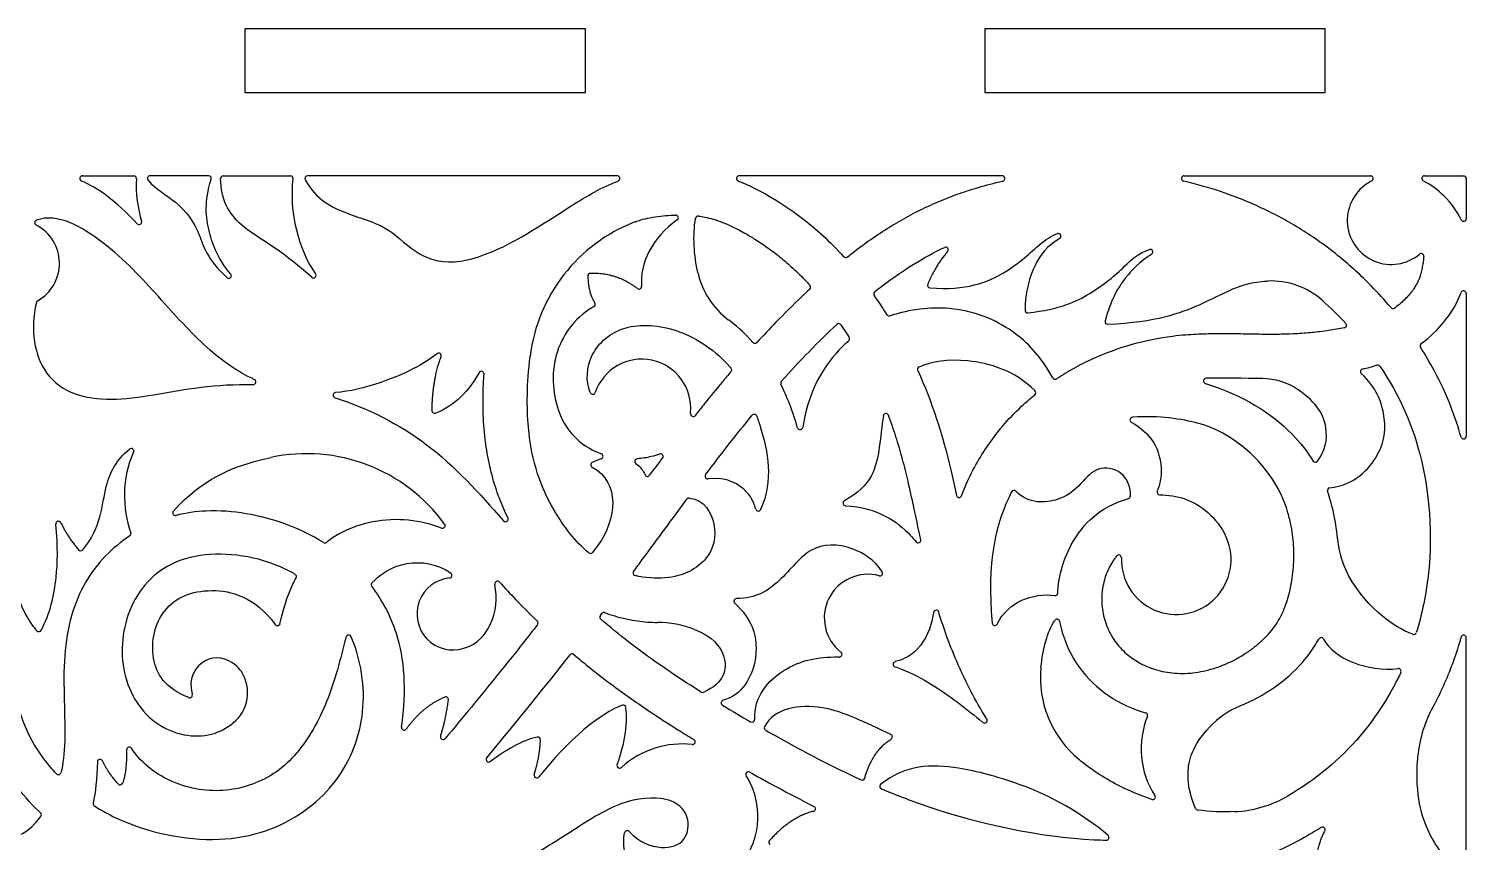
# Model space of a CAD drawing. Header units: millimetres. Extents: x -254 to 403, y -359 to 324.
# Drawn here: x 5.2 to 140.2, y 3.7 to 80.1 of the extents above; entities that cross this region are included whole.
import ezdxf

# ---------------------------------------------------------------- set-up
doc = ezdxf.new("R2010")
doc.units = ezdxf.units.MM
doc.header["$MEASUREMENT"] = 0
doc.layers.add('Layer 03', color=5, linetype='Continuous')

msp = doc.modelspace()

# ---------------------------------------------------------------- linework, layer by layer
at = {"layer": 'Layer 03'}
for p, q in [((25.5, 80.12), (25.5, 74.12)), ((57.5, 80.12), (25.5, 80.12)), ((57.5, 74.12), (57.5, 80.12)), ((127, 80.12), (95, 80.12)), ((95, 80.12), (95, 74.12)), ((127, 74.12), (127, 80.12)), ((25.5, 74.12), (57.5, 74.12)), ((95, 74.12), (127, 74.12)), ((10.22, 66.31), (15.05, 66.31)), ((22.08, 66.31), (16.58, 66.31)), ((23.46, 66.31), (29.77, 66.31)), ((60.47, 66.31), (31.36, 66.31)), ((96.65, 66.31), (71.92, 66.31)), ((113.74, 66.31), (131.27, 66.31)), ((136.32, 66.31), (140, 66.31)), ((140.25, 66.06), (140.25, 62.28)), ((140.25, 55.25), (140.25, 41.83)), ((58.69, 31.64), (58.16, 30.93)), ((140.25, 1.19), (140.25, 22.9))]:
    msp.add_line(p, q, dxfattribs=at)
for centre, radius, start, end in [((10.22, 66.06), 0.249, 90, 247.0795), ((15.05, 66.06), 0.249, 355.1795, 90), ((16.58, 66.06), 0.249, 90, 221.4806), ((22.08, 66.06), 0.249, 343.6095, 90), ((23.46, 66.06), 0.249, 90, 180.4734), ((29.77, 66.06), 0.249, 352.2293, 90), ((31.36, 66.06), 0.249, 90, 209.0132), ((60.47, 66.06), 0.249, 290.6197, 90), ((71.92, 66.06), 0.249, 90, 248.853), ((96.65, 66.06), 0.249, 282.6795, 90), ((113.74, 66.06), 0.249, 90, 256.8672), ((131.27, 66.06), 0.249, 297.3398, 90), ((136.32, 66.06), 0.249, 90, 243.6387), ((140, 66.06), 0.249, 0, 90), ((133.2, 62.11), 4.13, 123.6449, 309.9025), ((65.97, 62.36), 0.249, 304.6241, 91.3943), ((68.07, 62.27), 0.249, 82.7809, 171.1389), ((140, 62.28), 0.249, 205.1228, 0), ((6, 61.9), 0.249, 110.895, 242.5066), ((4.02, 58.08), 4.05, 299.5927, 62.5066), ((15.56, 61.98), 0.249, 223.2003, 17.6835), ((67.76, 47.45), 15.58, 111.1811, 173.0097), ((101.92, 60.64), 0.249, 301.7195, 107.9712), ((91.33, 59.36), 0.249, 318.1021, 115.4107), ((81.94, 58.88), 0.249, 222.0178, 308.3239), ((110.55, 59.15), 0.249, 301.8644, 106.491), ((136.01, 58.75), 0.249, 356.5208, 129.9025), ((23.98, 56.92), 0.249, 228, 40.5796), ((31.93, 56.96), 0.249, 227.9306, 36.9441), ((57.96, 56.89), 0.249, 91.8587, 182.385), ((75.49, 58.88), 7.62, 193.1199, 233.0446), ((62.52, 55.91), 0.249, 232.3588, 6.3249), ((78.4, 55.85), 0.249, 312.712, 42.2604), ((84.82, 55.23), 0.249, 128.3222, 215.0578), ((89.88, 56.03), 0.249, 157.2183, 265.0048), ((121.9, 49.13), 7.3, 48.2898, 92.6239), ((140, 55.25), 0.249, 360, 160.2664), ((6.14, 54.35), 0.249, 119.5927, 166.7202), ((58.16, 54.24), 0.249, 299.6919, 34.9437), ((86.05, 53.38), 0.249, 212.3575, 288.8598), ((99.04, 53.68), 0.249, 178.8125, 276.21), ((106.56, 52.62), 0.249, 165.2381, 272.6875), ((133.37, 54.08), 0.249, 220.1644, 305.7958), ((81.28, 52.17), 0.249, 34.412, 133.0362), ((128.75, 52.27), 0.249, 281.6452, 42.9134), ((73.42, 50.82), 0.249, 221.5587, 317.4881), ((82.06, 50.99), 0.249, 311.7207, 32.5171), ((136.15, 50.34), 0.249, 126.115, 212.952), ((43.7, 49.4), 0.249, 338.7897, 128.2785), ((62.78, 44.47), 4.61, 354.8062, 161.322), ((47.71, 47.69), 0.249, 355.9883, 150.8387), ((70.98, 48.07), 0.249, 319.4893, 39.8955), ((88.93, 48.12), 0.249, 113.4524, 204.7345), ((101.63, 47.45), 0.249, 208.8842, 303.1603), ((115.81, 47.04), 0.249, 91.7599, 252.7998), ((130.56, 47.91), 0.249, 103.5608, 226.5711), ((131.93, 48.28), 0.249, 34.0521, 107.2064), ((26.27, 46.95), 0.249, 268.8664, 65.4531), ((34.04, 45.7), 0.249, 94.8584, 252.4738), ((58.18, 46.03), 0.249, 202.7973, 341.322), ((76.08, 46.82), 0.249, 138.1674, 206.4536), ((99.55, 45.93), 0.249, 309.1229, 44.5195), ((121.02, 41.11), 6.15, 56.0541, 89.3564), ((43.32, 44.24), 0.249, 178.5529, 290.5868), ((62.78, 44.47), 4.61, 353.8543, 354.8062), ((67.62, 43.95), 0.249, 173.8543, 321.786), ((73.35, 43.65), 0.249, 19.2939, 140.4231), ((85.72, 43.73), 0.249, 20.6021, 170.5017), ((108.9, 43.38), 0.249, 93.7021, 239.5592), ((77.66, 42.71), 0.249, 196.2629, 350.8507), ((110.96, 30.51), 13.26, 28.66, 65.7687), ((14.8, 40.44), 0.249, 335.0946, 130.5253), ((140, 41.83), 0.249, 195.6157, 0), ((31.3, 24.21), 15.99, 35.8579, 102.1479), ((58.24, 39.15), 0.249, 116.5934, 242.5698), ((58.9, 39.95), 0.249, 287.4325, 69.9388), ((62.38, 39.47), 0.249, 94.1365, 233.2265), ((64.54, 39.94), 0.249, 323.0461, 111.2918), ((126.08, 39.64), 0.249, 211.6882, 324.6119), ((63.32, 38.32), 0.249, 203.1063, 323.3229), ((68.98, 38.09), 0.249, 142.824, 276.5149), ((97.76, 36.51), 0.249, 43.1371, 152.8651), ((111.44, 36.6), 0.249, 157.4411, 268.8879), ((127.45, 36.75), 0.249, 95.988, 199.3664), ((67.23, 35.78), 0.249, 83.9444, 143.2901), ((81.94, 35.56), 0.249, 118.5472, 266.7926), ((92.6, 36.33), 0.249, 192.1532, 339.5595), ((108.45, 36.23), 0.249, 285.2846, 359.3134), ((7.97, 33.61), 0.249, 25.383, 185.664), ((18.96, 34.65), 0.249, 138.1805, 283.974), ((49.99, 34.06), 0.249, 221.6223, 26.3116), ((73.73, 35.06), 0.249, 195.3446, 335.9507), ((14.54, 32.69), 0.249, 303.5984, 19.5514), ((44.06, 33.44), 0.249, 248.5589, 35.8579), ((10.06, 31.33), 0.249, 220.3295, 319.2005), ((33, 32.07), 0.249, 237.9609, 307.6514), ((88.75, 32.07), 0.249, 217.8414, 12.1075), ((113, 30.24), 5.15, 177.9631, 23.8725), ((136.66, 32.93), 8.55, 184.6734, 204.6335), ((57.96, 31.08), 0.249, 230.1653, 323.4583), ((107.6, 30.44), 0.249, 357.9631, 140.318), ((30.09, 28.65), 0.249, 330.9948, 60.0091), ((45.05, 25.15), 3.39, 95.4249, 287.5214), ((44.7, 28.77), 0.249, 275.4249, 52.8886), ((62.21, 28.99), 0.249, 143.3595, 257.3233), ((84.03, 24.77), 4.1, 74.8834, 232.0152), ((85.16, 28.97), 0.249, 254.8834, 32.8091), ((37.61, 27.9), 0.249, 136.4242, 217.2631), ((49.22, 27.97), 0.249, 42.812, 191.9448), ((101.61, 27.12), 0.249, 262.5173, 357.0165), ((71.69, 26.34), 0.249, 89.098, 226.9064), ((52.79, 24.3), 0.249, 322.0251, 45.8968), ((59.09, 24.84), 0.249, 142.7159, 229.2653), ((59.23, 25.03), 0.249, 69.6006, 142.7518), ((64.2, 14.52), 9.83, 68.9095, 89.7163), ((90.45, 25.25), 0.249, 16.9795, 171.7275), ((101.8, 24.41), 0.249, 10.9052, 146.881), ((6.13, 23.73), 0.249, 224.9421, 331.9859), ((28.55, 24.29), 0.249, 216.4823, 346.6074), ((35.24, 22.91), 0.249, 23.434, 164.8299), ((95.95, 24.31), 0.249, 185.2242, 333.3796), ((135.31, 23.46), 0.249, 250.8297, 342.74), ((140, 22.9), 0.249, 0, 164.2178), ((126.61, 22.67), 0.249, 29.4441, 151.4184), ((56.24, 21.15), 0.249, 49.4608, 141.9667), ((81.35, 21.35), 0.249, 268.9941, 52.0152), ((86.65, 20.42), 0.249, 104.3106, 250.8605), ((22.1, 17.74), 3.65, 308.914, 33.098), ((110.18, 19.14), 9.94, 174.2625, 230.5592), ((133.87, 19.76), 0.249, 334.7688, 95.7798), ((20.31, 17.51), 0.249, 248.974, 15.9848), ((68.5, 18.02), 0.249, 237.8744, 294.1046), ((44.37, 17.1), 0.249, 352.1242, 112.5289), ((61.04, 16.34), 0.249, 7.6553, 109.5488), ((70.49, 16.79), 0.249, 104.736, 238.9365), ((122.13, 8.94), 8.19, 112.3028, 136.8898), ((148.12, 10.48), 12.5, 151.807, 175.806), ((73.14, 15.23), 0.249, 240.0752, 2.2189), ((94.99, 15.14), 0.249, 230.0964, 32.1245), ((110.06, 15.62), 0.249, 337.9175, 74.4822), ((40.45, 14.48), 0.249, 171.8474, 324.397), ((44.11, 13.6), 0.249, 162.3469, 320.0113), ((53.02, 13.34), 0.249, 358.1801, 102.4724), ((74.54, 14.43), 0.249, 152.1904, 240.5693), ((86.07, 13.6), 0.249, 302.5797, 65.6154), ((14.63, 12.39), 0.249, 33.3447, 180.6555), ((67.55, 13.13), 0.249, 263.2006, 58.6794), ((11.88, 11.24), 0.249, 24.708, 178.5926), ((48.41, 11.48), 0.249, 140.1485, 306.7755), ((60.7, 10.91), 0.249, 159.0839, 312.0303), ((7.96, 10.29), 0.249, 222.5133, 346.5052), ((52.92, 9.99), 0.249, 162.5409, 321.6594), ((72.8, 10.07), 0.249, 60.741, 213.835), ((83.49, 9.79), 0.249, 245.469, 344.1202), ((13.77, 9.34), 0.249, 222.0839, 340.5115), ((85.39, 8.95), 0.249, 128.3077, 247.1254), ((89.28, -16.16), 26.83, 49.815, 70.4954), ((11.49, 7.32), 0.249, 168.7206, 237.313), ((78.85, 6.84), 0.249, 283.304, 63.5286), ((110.79, 7.95), 0.249, 251.4262, 34.2991), ((115.05, 6.96), 0.249, 203.0072, 262.6504), ((117.98, 17.51), 10.95, 272.5764, 300.3978), ((6.12, 6.28), 0.249, 323.546, 47.1877), ((61.41, 4.54), 0.249, 43.1138, 171.1119), ((106.43, 4.14), 0.249, 268.6959, 49.815), ((126.74, 4.87), 0.249, 332.3161, 122.4534), ((74.97, 3.69), 0.249, 138.1935, 230.9758)]:
    msp.add_arc(centre, radius, start, end, dxfattribs=at)
for points, degree in [([(15.37, 61.81), (13.32, 64), (11.64, 65.19), (10.12, 65.83)], 3), ([(15.3, 66.04), (15.18, 64.67), (15.44, 63.18), (15.79, 62.06)], 3), ([(30.01, 66.02), (29.6, 63.01), (30.56, 59.21), (32.13, 57.11)], 3), ([(131.39, 65.84), (131.22, 65.75), (131.06, 65.66), (130.91, 65.55)], 3), ([(66.11, 62.16), (63.79, 60.56), (62.54, 58.01), (62.77, 55.94)], 3), ([(68.07, 57.15), (67.67, 58.89), (67.57, 60.67), (67.83, 62.31)], 3), ([(91.52, 59.19), (90.42, 57.96), (89.65, 56.13)], 2), ([(57.71, 56.88), (57.78, 55.22), (58.37, 54.39)], 2), ([(62.37, 55.71), (60.42, 57.22), (57.96, 57.14)], 2), ([(85.84, 53.25), (85.44, 53.88), (85.03, 54.49), (84.62, 55.08)], 3), ([(126.75, 54.58), (127.52, 53.89), (128.25, 53.18), (128.93, 52.44)], 3), ([(75.89, 46.99), (77.62, 48.92), (79.37, 50.72), (81.11, 52.35)], 3), ([(81.49, 52.31), (81.75, 51.92), (82.01, 51.52), (82.27, 51.12)], 3), ([(43.07, 44.25), (43.14, 47.27), (43.93, 49.31)], 2), ([(47.49, 47.81), (46.59, 46.18), (45.2, 44.68), (43.4, 44.01)], 3), ([(121.09, 47.26), (119.3, 47.28), (117.54, 47.34), (115.8, 47.29)], 3), ([(130.51, 48.15), (130.97, 48.26), (131.42, 48.39), (131.86, 48.52)], 3), ([(77.42, 42.64), (76.97, 44.19), (76.44, 45.54), (75.85, 46.71)], 3), ([(68.78, 38.24), (70.25, 40.18), (71.69, 42.03), (73.16, 43.81)], 3), ([(15.03, 40.34), (13.9, 37.92), (13.96, 35.07), (14.77, 32.78)], 3), ([(58.97, 39.72), (58.7, 39.63), (58.42, 39.52), (58.13, 39.38)], 3), ([(62.23, 39.28), (62.65, 38.96), (62.95, 38.57), (63.1, 38.22)], 3), ([(63.52, 38.17), (63.93, 38.71), (64.33, 39.25), (64.74, 39.79)], 3), ([(58.13, 38.93), (60.78, 37.56), (60.41, 33.96), (58.69, 31.64)], 3), ([(97.53, 36.62), (96.02, 33.67), (95.18, 30), (95.7, 24.28)], 3), ([(8.2, 33.72), (8.83, 32.39), (9.87, 31.17)], 2), ([(135.23, 23.23), (133.47, 23.84), (130.42, 26.04), (128.89, 29.37)], 3), ([(3.94, 27.6), (4.38, 25.74), (5.35, 24.16), (5.95, 23.56)], 3), ([(96.17, 24.2), (97.22, 26.29), (99.48, 27.15), (101.58, 26.88)], 3), ([(58.89, 24.99), (58.94, 25.06), (58.99, 25.12), (59.03, 25.18)], 3), ([(100.29, 20.13), (100.46, 21.86), (100.89, 23.46), (101.59, 24.54)], 3), ([(126.82, 22.79), (127.89, 20.9), (130.95, 19.71), (133.85, 20.01)], 3), ([(48.22, 11.64), (51.28, 15.31), (53.83, 18.47), (56.05, 21.31)], 3), ([(68.36, 17.8), (67.47, 18.37), (66.58, 18.94), (65.71, 19.53)], 3), ([(44.28, 17.33), (42.18, 16.46), (40.65, 14.33)], 2), ([(43.88, 13.67), (44.36, 15.18), (44.62, 17.07)], 2), ([(60.96, 16.57), (58.93, 15.85), (55.88, 13.33), (53.11, 9.83)], 3), ([(60.47, 11), (61.08, 12.6), (61.52, 14.68), (61.29, 16.37)], 3), ([(70.36, 16.57), (71.25, 16.04), (72.13, 15.52), (73.01, 15.01)], 3), ([(110.29, 15.53), (109.34, 13.2), (109.55, 10.21), (110.99, 8.09)], 3), ([(52.96, 13.58), (51.5, 13.26), (49.96, 12.33), (48.56, 11.28)], 3), ([(14.38, 12.39), (14.4, 10.37), (14.01, 9.26)], 2), ([(52.68, 10.06), (52.98, 11.01), (53.23, 12.16), (53.27, 13.33)], 3), ([(83.73, 9.72), (84.46, 12.28), (86.2, 13.39)], 2), ([(11.63, 11.25), (11.59, 9.62), (11.44, 8.38), (11.24, 7.37)], 3), ([(13.59, 9.17), (12.61, 10.26), (12.11, 11.35)], 2), ([(78.91, 6.6), (76.79, 6.1), (74.78, 3.85)], 2), ([(118.47, 6.57), (117.31, 6.51), (116.15, 6.57), (115.02, 6.72)], 3), ([(63.31, 0.22), (61.98, 0.89), (60.77, 2.09), (61.16, 4.58)], 3), ([(126.09, 1.07), (126.14, 3.18), (126.96, 4.75)], 2)]:
    msp.add_open_spline(points, degree=degree, dxfattribs=at)
for points, knots in [([(16.39, 65.89), (17.19, 64.99), (19.42, 63.8), (21.29, 61.18), (21.89, 58.47), (23.82, 56.74)], [-1080.560952, -1080.560952, -1080.560952, -1080.560952, -1076.496422, -1071.298802, -1067.01527, -1067.01527, -1067.01527, -1067.01527]), ([(24.17, 57.08), (23.03, 58.42), (21.88, 61.18), (21.69, 63.83), (22.32, 65.99)], [-1097.430727, -1097.430727, -1097.430727, -1097.430727, -1092.531449, -1087.126344, -1087.126344, -1087.126344, -1087.126344]), ([(31.77, 56.78), (28.59, 59.64), (24.72, 61.26), (23.23, 64.14), (23.21, 66.06)], [-1062.198406, -1062.198406, -1062.198406, -1062.198406, -1054.907548, -1048.374195, -1048.374195, -1048.374195, -1048.374195]), ([(31.14, 65.94), (32.18, 64.07), (35.49, 62.48), (38.77, 61.75), (41.34, 59.03), (44.84, 57.67), (50.42, 59.68), (55.96, 63.44), (59.04, 65.25), (60.56, 65.82)], [833.97339, 833.97339, 833.97339, 833.97339, 840.606057, 848.476836, 856.347615, 864.218395, 872.089174, 879.959953, 886.811939, 886.811939, 886.811939, 886.811939]), ([(71.83, 65.83), (71.84, 65.82), (73.69, 65.1), (77.28, 63.03), (80.45, 60.16), (81.75, 58.71)], [693.366161, 693.366161, 693.366161, 693.366161, 693.417544, 701.288323, 706.861293, 706.861293, 706.861293, 706.861293]), ([(82.09, 58.68), (82.4, 58.93), (83.83, 60.03), (85.87, 61.43), (88.27, 62.78), (90.08, 63.65), (91.93, 64.42), (93.92, 65.1), (95.52, 65.54), (96.49, 65.77), (96.71, 65.81)], [650.639643, 650.639643, 650.639643, 650.639643, 651.82944, 656.059111, 658.102553, 660.116557, 662.115209, 664.112066, 666.46485, 667.11442, 667.11442, 667.11442, 667.11442]), ([(133.18, 53.92), (132.58, 54.63), (131.06, 56.3), (128.37, 58.76), (125.59, 60.78), (123.18, 62.21), (120.62, 63.52), (117.47, 64.8), (114.89, 65.53), (113.68, 65.82)], [742.138164, 742.138164, 742.138164, 742.138164, 744.939809, 748.945934, 753.107791, 755.249668, 757.397796, 761.756277, 765.474446, 765.474446, 765.474446, 765.474446]), ([(139.77, 62.18), (139.4, 62.97), (138.44, 64.29), (136.96, 65.46), (136.21, 65.83)], [267.452097, 267.452097, 267.452097, 267.452097, 272.417124, 276.383056, 276.383056, 276.383056, 276.383056]), ([(26.37, 47.18), (24.79, 47.9), (21.65, 50.13), (17.44, 54.92), (12.75, 60.01), (7.87, 62.88), (5.91, 62.13)], [567.90765, 567.90765, 567.90765, 567.90765, 573.788456, 580.556319, 587.324182, 593.551241, 593.551241, 593.551241, 593.551241]), ([(62.13, 61.98), (62.15, 61.98), (62.34, 62.05), (62.82, 62.2), (63.6, 62.39), (64.54, 62.53), (65.34, 62.59), (65.81, 62.61), (65.96, 62.61)], [1223.576002, 1223.576002, 1223.576002, 1223.576002, 1223.636605, 1224.185117, 1225.092746, 1226.054425, 1227.050021, 1227.491305, 1227.491305, 1227.491305, 1227.491305]), ([(68.1, 62.52), (68.31, 62.5), (68.78, 62.42), (69.55, 62.23), (70.26, 61.99), (70.87, 61.73), (71.39, 61.49), (71.92, 61.22), (72.61, 60.85), (73.5, 60.31), (74.59, 59.58), (75.74, 58.72), (76.85, 57.77), (77.8, 56.86), (78.37, 56.26), (78.59, 56.01)], [378.498981, 378.498981, 378.498981, 378.498981, 379.121154, 379.942911, 380.864398, 381.387525, 381.955851, 382.562381, 383.201048, 384.295614, 385.707736, 387.150991, 388.605198, 390.115603, 391.106677, 391.106677, 391.106677, 391.106677]), ([(89.85, 55.79), (93.24, 55.49), (97.4, 57.17), (99.88, 59.7), (101.23, 60.68), (101.84, 60.88)], [1799.744159, 1799.744159, 1799.744159, 1799.744159, 1804.779016, 1809.97765, 1813.154022, 1813.154022, 1813.154022, 1813.154022]), ([(84.67, 55.42), (84.89, 55.6), (87.11, 57.32), (89.25, 58.64), (91.22, 59.58)], [1786.604115, 1786.604115, 1786.604115, 1786.604115, 1787.454507, 1794.977727, 1794.977727, 1794.977727, 1794.977727]), ([(102.05, 60.43), (100.83, 59.68), (99.51, 57.94), (98.82, 55.44), (98.79, 53.69)], [1813.879432, 1813.879432, 1813.879432, 1813.879432, 1817.676676, 1822.245586, 1822.245586, 1822.245586, 1822.245586]), ([(99.06, 53.44), (102.11, 53.77), (105.12, 55.2), (108.07, 57.61), (109.33, 59.04), (110.48, 59.38)], [1822.670563, 1822.670563, 1822.670563, 1822.670563, 1827.628244, 1832.734781, 1836.502613, 1836.502613, 1836.502613, 1836.502613]), ([(110.69, 58.93), (109.55, 58.23), (107.96, 56.59), (106.84, 54.63), (106.32, 52.68)], [1837.220932, 1837.220932, 1837.220932, 1837.220932, 1840.894314, 1845.534419, 1845.534419, 1845.534419, 1845.534419]), ([(136.26, 58.74), (136.25, 58.65), (136.23, 58.4), (136.17, 57.99), (136.07, 57.49), (135.95, 57.03), (135.82, 56.62), (135.67, 56.28), (135.48, 55.95), (135.25, 55.59), (134.93, 55.19), (134.55, 54.76), (134.09, 54.32), (133.73, 54.04), (133.53, 53.89), (133.51, 53.87)], [735.94842, 735.94842, 735.94842, 735.94842, 736.217599, 736.702874, 737.192796, 737.743973, 738.134795, 738.492287, 738.859751, 739.281009, 739.792316, 740.380313, 741.011424, 741.697619, 741.764526, 741.764526, 741.764526, 741.764526]), ([(78.57, 55.66), (78.32, 55.43), (77.24, 54.42), (75.57, 52.76), (74.19, 51.29), (73.6, 50.65)], [391.497405, 391.497405, 391.497405, 391.497405, 392.530138, 395.96956, 398.589298, 398.589298, 398.589298, 398.589298]), ([(106.58, 52.37), (111.1, 52.58), (115.78, 54.27), (118.7, 56.06), (120.87, 56.39), (121.56, 56.42)], [1846.003255, 1846.003255, 1846.003255, 1846.003255, 1852.399096, 1858.951342, 1861.660751, 1861.660751, 1861.660751, 1861.660751]), ([(5.9, 54.4), (5.29, 51.84), (6.23, 46.52), (12.72, 44.64), (19.57, 46.4), (24.56, 46.74), (26.27, 46.7)], [603.05061, 603.05061, 603.05061, 603.05061, 615.040524, 628.964124, 642.887724, 649.718602, 649.718602, 649.718602, 649.718602]), ([(58.29, 54.03), (58.22, 53.99), (56.47, 52.95), (54.08, 49.69), (54.59, 43.5), (57.02, 40.99), (58.79, 40.26), (58.98, 40.19)], [1154.350776, 1154.350776, 1154.350776, 1154.350776, 1154.633296, 1161.984075, 1169.334854, 1176.685633, 1177.561105, 1177.561105, 1177.561105, 1177.561105]), ([(101.41, 47.33), (100.45, 49.07), (97.83, 52.07), (92.46, 54.22), (88.33, 53.82), (86.38, 53.23), (86.13, 53.14)], [1899.764127, 1899.764127, 1899.764127, 1899.764127, 1905.567503, 1912.678548, 1919.789594, 1920.841281, 1920.841281, 1920.841281, 1920.841281]), ([(136, 50.54), (136.88, 51.19), (138.58, 52.88), (139.42, 54.38), (139.76, 55.33)], [261.129159, 261.129159, 261.129159, 261.129159, 265.278757, 271.35345, 271.35345, 271.35345, 271.35345]), ([(73.23, 50.65), (72.55, 51.42), (71.77, 52.14), (71, 52.73), (70.91, 52.79)], [399.007868, 399.007868, 399.007868, 399.007868, 401.037287, 401.306765, 401.306765, 401.306765, 401.306765]), ([(57.95, 45.93), (57.95, 45.94), (57.49, 47.02), (57.68, 49.71), (60.87, 52.52), (66.26, 52.24), (69.82, 49.82), (71.14, 48.27), (71.17, 48.23)], [438.006779, 438.006779, 438.006779, 438.006779, 438.030167, 443.587946, 449.145724, 454.703502, 460.26128, 460.396928, 460.396928, 460.396928, 460.396928]), ([(128.8, 52.03), (128.3, 51.93), (127.3, 51.75), (125.77, 51.57), (124.36, 51.46), (123.19, 51.42), (121.98, 51.4), (120.46, 51.42), (118.61, 51.46), (116.69, 51.47), (115.16, 51.43), (113.8, 51.35), (111.78, 51.14), (108.8, 50.54), (105.72, 49.42), (103.4, 48.25), (102.29, 47.59), (101.76, 47.24)], [1871.350312, 1871.350312, 1871.350312, 1871.350312, 1872.889822, 1874.414357, 1875.971649, 1877.150559, 1877.954652, 1879.609395, 1881.727891, 1883.525117, 1885.394132, 1886.357493, 1887.601756, 1891.528758, 1895.468034, 1897.446275, 1899.352769, 1899.352769, 1899.352769, 1899.352769]), ([(82.22, 50.8), (82.12, 50.71), (80.45, 49.18), (78.58, 46.82), (77.91, 42.67)], [242.82787, 242.82787, 242.82787, 242.82787, 243.267653, 249.763061, 249.763061, 249.763061, 249.763061]), ([(139.76, 41.76), (139.5, 42.7), (138.79, 44.84), (137.49, 47.66), (136.4, 49.49), (135.94, 50.21)], [251.40925, 251.40925, 251.40925, 251.40925, 254.340554, 258.179844, 260.750261, 260.750261, 260.750261, 260.750261]), ([(43.55, 49.59), (41.96, 48.34), (38.1, 46.68), (35.36, 46.06), (34.01, 45.94)], [744.25304, 744.25304, 744.25304, 744.25304, 749.892926, 755.102004, 755.102004, 755.102004, 755.102004]), ([(57.8, 30.88), (56.53, 31.95), (54.01, 35.17), (51.93, 40.69), (51.98, 46.75), (52.29, 49.35)], [1190.515739, 1190.515739, 1190.515739, 1190.515739, 1195.775378, 1202.759055, 1206.697404, 1206.697404, 1206.697404, 1206.697404]), ([(99.73, 46.11), (97.86, 48.02), (93.19, 49.36), (90.02, 48.86), (88.83, 48.34)], [-2557.851166, -2557.851166, -2557.851166, -2557.851166, -2552.279643, -2547.134178, -2547.134178, -2547.134178, -2547.134178]), ([(50.21, 34.17), (49.91, 34.77), (49.34, 36.08), (48.66, 38.21), (48.25, 40.16), (48.03, 41.82), (47.87, 43.65), (47.85, 45.61), (47.92, 47.12), (47.96, 47.67)], [717.531695, 717.531695, 717.531695, 717.531695, 719.55476, 721.823059, 724.254119, 725.540855, 726.884328, 729.787461, 731.436767, 731.436767, 731.436767, 731.436767]), ([(71.17, 47.91), (70.89, 47.58), (70.05, 46.58), (68.93, 45.21), (68.1, 44.17), (67.81, 43.8)], [460.747766, 460.747766, 460.747766, 460.747766, 462.057944, 464.658869, 466.075366, 466.075366, 466.075366, 466.075366]), ([(88.71, 48.01), (90.06, 45.07), (91.23, 41.41), (92.19, 37.05), (92.36, 36.28)], [-2546.735884, -2546.735884, -2546.735884, -2546.735884, -2539.174989, -2537.580891, -2537.580891, -2537.580891, -2537.580891]), ([(127.43, 37), (129.72, 37.24), (132.64, 40.3), (132.73, 43.87), (131.83, 46.36), (130.39, 47.73)], [778.635065, 778.635065, 778.635065, 778.635065, 783.670514, 788.935487, 793.82643, 793.82643, 793.82643, 793.82643]), ([(132.14, 48.42), (133.95, 45.73), (136.83, 39.45), (137.23, 29.72), (135.83, 24.29), (135.55, 23.39)], [731.512523, 731.512523, 731.512523, 731.512523, 743.359772, 757.283373, 760.092103, 760.092103, 760.092103, 760.092103]), ([(115.74, 46.8), (119.29, 45.7), (123.09, 43.27), (125.32, 40.39), (125.86, 39.51)], [324.650458, 324.650458, 324.650458, 324.650458, 332.131997, 335.289695, 335.289695, 335.289695, 335.289695]), ([(126.28, 39.5), (126.96, 40.45), (127.51, 42.33), (126.31, 44.96), (124.45, 46.21)], [306.722379, 306.722379, 306.722379, 306.722379, 311.735602, 316.072272, 316.072272, 316.072272, 316.072272]), ([(33.96, 45.46), (36.97, 44.51), (43.09, 41.44), (47.45, 36.54), (49.8, 33.9)], [694.026315, 694.026315, 694.026315, 694.026315, 705.232646, 716.813102, 716.813102, 716.813102, 716.813102]), ([(92.83, 36.25), (92.94, 36.52), (93.33, 37.52), (94.13, 39.15), (95.31, 41.05), (96.73, 42.9), (98.21, 44.46), (99.28, 45.39), (99.71, 45.74)], [-2570.17728, -2570.17728, -2570.17728, -2570.17728, -2569.282864, -2566.956987, -2564.722305, -2562.549878, -2559.924197, -2558.267412, -2558.267412, -2558.267412, -2558.267412]), ([(73.59, 43.73), (73.71, 43.38), (74.52, 40.88), (75.19, 37.74), (73.95, 34.96)], [294.258214, 294.258214, 294.258214, 294.258214, 295.159537, 300.326534, 300.326534, 300.326534, 300.326534]), ([(85.48, 43.77), (85.32, 42.81), (85.15, 40.34), (84.4, 37.18), (81.82, 35.77)], [215.729177, 215.729177, 215.729177, 215.729177, 219.878823, 225.319553, 225.319553, 225.319553, 225.319553]), ([(88.99, 32.12), (88.95, 32.31), (88.76, 33.22), (88.39, 34.97), (87.9, 37.21), (87.36, 39.44), (86.77, 41.51), (86.27, 42.97), (85.99, 43.73), (85.96, 43.82)], [202.929325, 202.929325, 202.929325, 202.929325, 203.501752, 205.74576, 208.300738, 210.417966, 212.650341, 214.778339, 215.075116, 215.075116, 215.075116, 215.075116]), ([(116.4, 42.6), (115.98, 42.79), (114.12, 43.36), (111.48, 43.8), (108.88, 43.63)], [1144.858175, 1144.858175, 1144.858175, 1144.858175, 1146.757052, 1153.033364, 1153.033364, 1153.033364, 1153.033364]), ([(108.77, 43.17), (110.66, 42.06), (111.7, 39.95), (111.63, 37.71), (111.21, 36.7)], [1058.015401, 1058.015401, 1058.015401, 1058.015401, 1062.828322, 1066.458573, 1066.458573, 1066.458573, 1066.458573]), ([(10.25, 31.16), (11.99, 33.19), (12.08, 37.28), (13.46, 39.63), (14.64, 40.63)], [964.471595, 964.471595, 964.471595, 964.471595, 970.609017, 975.735169, 975.735169, 975.735169, 975.735169]), ([(18.78, 34.81), (21.48, 37.83), (24.71, 39.09), (27.58, 39.77), (27.93, 39.85)], [642.661298, 642.661298, 642.661298, 642.661298, 651.818239, 653.13571, 653.13571, 653.13571, 653.13571]), ([(64.45, 40.17), (64.19, 40.07), (63.5, 39.86), (62.8, 39.76), (62.36, 39.72)], [125.559835, 125.559835, 125.559835, 125.559835, 126.609108, 128.380498, 128.380498, 128.380498, 128.380498]), ([(73.49, 35), (73.43, 35.21), (73.22, 35.82), (72.47, 37), (70.82, 38.05), (69, 37.85)], [280.727723, 280.727723, 280.727723, 280.727723, 281.513785, 283.37435, 287.583428, 287.583428, 287.583428, 287.583428]), ([(108.7, 36.23), (108.71, 37.06), (108.1, 38.59), (105.74, 39.16), (104.31, 37.74), (102.51, 35.65), (99.09, 35.44), (97.94, 36.68)], [538.267892, 538.267892, 538.267892, 538.267892, 540.691914, 543.98478, 547.277646, 550.570512, 553.652665, 553.652665, 553.652665, 553.652665]), ([(107.41, 30.6), (107.38, 30.55), (107.2, 30.33), (106.9, 29.89), (106.56, 29.23), (106.29, 28.51), (106.13, 27.89), (106.05, 27.37), (106, 26.85), (105.99, 26.19), (106.08, 25.38), (106.27, 24.58), (106.54, 23.81), (106.9, 23.09), (107.5, 22.19), (108.4, 21.28), (109.48, 20.56), (110.44, 20.12), (111.28, 19.84), (112.17, 19.65), (113.44, 19.52), (114.75, 19.6), (115.98, 19.86), (116.9, 20.14), (117.82, 20.5), (118.81, 21), (119.75, 21.58), (120.6, 22.22), (121.34, 22.89), (121.97, 23.59), (122.48, 24.3), (122.9, 25.05), (123.25, 25.86), (123.53, 26.72), (123.73, 27.53), (123.88, 28.39), (124.04, 29.62), (124.08, 31.33), (123.88, 33.14), (123.54, 34.56), (123.19, 35.61), (122.87, 36.34), (122.66, 36.75), (122.6, 36.87)], [1096.671275, 1096.671275, 1096.671275, 1096.671275, 1096.841192, 1097.532763, 1098.279047, 1099.055257, 1099.839277, 1100.228432, 1100.616799, 1101.41523, 1102.234294, 1103.061157, 1103.883164, 1104.6891, 1105.478572, 1107.117153, 1108.517798, 1109.391554, 1110.275177, 1111.185861, 1112.128624, 1114.107131, 1115.138673, 1115.906387, 1117.000701, 1118.120417, 1119.235781, 1120.316065, 1121.329461, 1122.249755, 1123.117231, 1123.972123, 1124.843004, 1125.751448, 1126.711824, 1127.351871, 1128.372674, 1130.437754, 1132.514483, 1133.829409, 1134.839049, 1135.838748, 1136.234123, 1136.234123, 1136.234123, 1136.234123]), ([(128.14, 32.24), (128.07, 33.11), (127.84, 34.6), (127.43, 36.07), (127.22, 36.67)], [773.263362, 773.263362, 773.263362, 773.263362, 776.165349, 778.183992, 778.183992, 778.183992, 778.183992]), ([(62.01, 29.14), (62.29, 29.51), (64.03, 31.87), (65.68, 34.11), (67.03, 35.92)], [321.436648, 321.436648, 321.436648, 321.436648, 322.37285, 327.400707, 327.400707, 327.400707, 327.400707]), ([(67.26, 36.02), (68.67, 35.87), (70, 33.48), (69.35, 30.16), (66.08, 28.31), (63.13, 28.53), (62.15, 28.75)], [296.814727, 296.814727, 296.814727, 296.814727, 303.573619, 310.557295, 317.540971, 320.939387, 320.939387, 320.939387, 320.939387]), ([(81.92, 35.31), (84.95, 35.14), (87.12, 33.61), (88.39, 32.13), (88.55, 31.92)], [225.966396, 225.966396, 225.966396, 225.966396, 230.505926, 231.259378, 231.259378, 231.259378, 231.259378]), ([(101.86, 27.11), (101.87, 27.32), (102.09, 30.01), (104.12, 34.06), (107.23, 35.64), (108.52, 35.99)], [523.136629, 523.136629, 523.136629, 523.136629, 523.838476, 532.311281, 537.94488, 537.94488, 537.94488, 537.94488]), ([(111.44, 36.35), (113.06, 36.32), (115.37, 35.64), (117.26, 33.33), (117.7, 32.33)], [1066.944852, 1066.944852, 1066.944852, 1066.944852, 1074.043731, 1077.481956, 1077.481956, 1077.481956, 1077.481956]), ([(32.87, 31.86), (31.77, 32.54), (28.36, 34.2), (23.22, 35.11), (19.93, 34.63), (19.02, 34.4)], [629.175698, 629.175698, 629.175698, 629.175698, 632.680869, 639.329082, 642.025154, 642.025154, 642.025154, 642.025154]), ([(43.97, 33.2), (43.02, 33.58), (39.87, 34.37), (35.78, 33.66), (33.53, 32.17), (33.15, 31.87)], [616.376107, 616.376107, 616.376107, 616.376107, 620.027976, 627.281697, 628.871616, 628.871616, 628.871616, 628.871616]), ([(6.35, 23.62), (7.2, 25.21), (7.86, 28.15), (7.94, 31.37), (7.72, 33.59)], [948.742563, 948.742563, 948.742563, 948.742563, 954.996887, 959.937614, 959.937614, 959.937614, 959.937614]), ([(14.68, 32.48), (13.01, 31.38), (9.99, 28.28), (8.1, 21.58), (8.78, 13.79), (8.4, 11.05), (8.21, 10.23)], [984.851559, 984.851559, 984.851559, 984.851559, 990.774207, 997.422421, 1004.070634, 1007.677404, 1007.677404, 1007.677404, 1007.677404]), ([(85.37, 29.11), (84.63, 30.25), (82.13, 31.78), (78.44, 31.73), (76.07, 28.25), (73.48, 26.56), (71.7, 26.59)], [469.318261, 469.318261, 469.318261, 469.318261, 472.800572, 477.892655, 482.984738, 487.483568, 487.483568, 487.483568, 487.483568]), ([(30.21, 28.87), (29.29, 29.4), (25.82, 30.9), (18.79, 31.03), (14.17, 26.16), (13.52, 19.34), (16.86, 14.15), (21.68, 13.27), (23.79, 14.41), (24.4, 14.9)], [1014.573491, 1014.573491, 1014.573491, 1014.573491, 1017.47733, 1024.73105, 1031.98477, 1039.23849, 1046.49221, 1053.74593, 1057.22022, 1057.22022, 1057.22022, 1057.22022]), ([(37.43, 28.07), (38.11, 28.78), (40.2, 30.15), (42.98, 30.04), (44.52, 29.23), (44.86, 28.97)], [791.951876, 791.951876, 791.951876, 791.951876, 795.159902, 800.689782, 802.488865, 802.488865, 802.488865, 802.488865]), ([(28.79, 24.23), (29.09, 25.49), (29.48, 26.96), (30.2, 28.34), (30.3, 28.53)], [1008.857086, 1008.857086, 1008.857086, 1008.857086, 1013.442395, 1014.185093, 1014.185093, 1014.185093, 1014.185093]), ([(7.78, 10.12), (7.4, 10.53), (5.38, 12.95), (3.51, 17.21), (2.96, 24.48), (3.45, 27.58)], [1008.218421, 1008.218421, 1008.218421, 1008.218421, 1009.723522, 1016.977244, 1023.287177, 1023.287177, 1023.287177, 1023.287177]), ([(20.22, 17.28), (18, 18.14), (16.27, 20.97), (17.43, 26.01), (21.89, 27.96), (26.41, 26.77), (28.35, 24.14)], [983.281434, 983.281434, 983.281434, 983.281434, 989.296037, 995.738496, 1002.180955, 1008.289307, 1008.289307, 1008.289307, 1008.289307]), ([(40.2, 14.51), (40.72, 18.11), (40.32, 22.91), (38.39, 26.46), (37.41, 27.75)], [781.326392, 781.326392, 781.326392, 781.326392, 787.337766, 791.59915, 791.59915, 791.59915, 791.59915]), ([(46.07, 21.92), (47.41, 22.34), (49.02, 24.41), (49.24, 26.65), (48.97, 27.92)], [814.499117, 814.499117, 814.499117, 814.499117, 819.430496, 826.27623, 826.27623, 826.27623, 826.27623]), ([(49.4, 28.14), (49.91, 27.58), (51.08, 26.34), (52.29, 25.14), (52.97, 24.48)], [751.618304, 751.618304, 751.618304, 751.618304, 753.900532, 756.749256, 756.749256, 756.749256, 756.749256]), ([(71.52, 26.16), (73.11, 24.68), (73.93, 21.67), (72.77, 18.41), (71.31, 17.26), (70.43, 17.03)], [488.084871, 488.084871, 488.084871, 488.084871, 492.022638, 496.390084, 499.953115, 499.953115, 499.953115, 499.953115]), ([(65.71, 19.53), (64.27, 20.49), (61.89, 22.19), (59.77, 23.93), (58.93, 24.65)], [348.384962, 348.384962, 348.384962, 348.384962, 352.782704, 355.884146, 355.884146, 355.884146, 355.884146]), ([(59.32, 25.27), (59.39, 25.24), (59.77, 25.1), (60.47, 24.88), (61.42, 24.65), (62.37, 24.48), (63.31, 24.37), (63.94, 24.35), (64.24, 24.35)], [326.431317, 326.431317, 326.431317, 326.431317, 326.6516, 327.650565, 328.633153, 329.601004, 330.556562, 331.48739, 331.48739, 331.48739, 331.48739]), ([(90.2, 25.28), (90.17, 25.05), (89.89, 23.61), (88.83, 21.56), (87.25, 20.83), (86.59, 20.67)], [340.695181, 340.695181, 340.695181, 340.695181, 341.645767, 346.688637, 349.961352, 349.961352, 349.961352, 349.961352]), ([(95.2, 15.27), (95.17, 15.32), (94.65, 16.16), (93.69, 17.83), (92.48, 20.37), (91.48, 22.87), (90.92, 24.54), (90.68, 25.32)], [361.577135, 361.577135, 361.577135, 361.577135, 361.758357, 364.556487, 367.374301, 370.216857, 372.671682, 372.671682, 372.671682, 372.671682]), ([(102.04, 24.45), (102.31, 23.05), (103.8, 19.29), (107.32, 16.69), (109.98, 15.9), (110.12, 15.86)], [473.701057, 473.701057, 473.701057, 473.701057, 478.47152, 486.944324, 487.41049, 487.41049, 487.41049, 487.41049]), ([(11.35, 7.11), (11.98, 6.71), (15.38, 4.81), (23.52, 3.07), (31.63, 6.16), (36.16, 11.95), (36.99, 17.97), (36.02, 21.74), (35.47, 23.01)], [799.024245, 799.024245, 799.024245, 799.024245, 800.807845, 808.061565, 815.315285, 822.569005, 829.822725, 833.857492, 833.857492, 833.857492, 833.857492]), ([(35, 22.98), (34.72, 21.96), (33.93, 18.65), (32.08, 14.05), (28.71, 9.93), (23.78, 8.17), (18.88, 8.89), (15.85, 10.99), (14.84, 12.53)], [834.474448, 834.474448, 834.474448, 834.474448, 837.059881, 842.58976, 848.119638, 853.649517, 859.179396, 863.89508, 863.89508, 863.89508, 863.89508]), ([(52.99, 24.15), (52.55, 23.59), (51.3, 21.99), (48.43, 18.4), (45.96, 15.41), (44.31, 13.44)], [757.115216, 757.115216, 757.115216, 757.115216, 759.254731, 763.212605, 770.957559, 770.957559, 770.957559, 770.957559]), ([(67.73, 23.69), (69.43, 23.03), (71.17, 20.86), (70.48, 18.63), (68.6, 17.79)], [335.071481, 335.071481, 335.071481, 335.071481, 339.428619, 345.481465, 345.481465, 345.481465, 345.481465]), ([(139.76, 22.97), (139.73, 22.86), (139.27, 21.28), (138.45, 19.05), (137.45, 17.02), (137.1, 16.38)], [528.127962, 528.127962, 528.127962, 528.127962, 528.453442, 533.083298, 535.27019, 535.27019, 535.27019, 535.27019]), ([(119.02, 16.51), (121.26, 17.43), (124.23, 19.5), (125.96, 22.01), (126.39, 22.79)], [683.485061, 683.485061, 683.485061, 683.485061, 690.629686, 693.670505, 693.670505, 693.670505, 693.670505]), ([(25.16, 19.73), (24.99, 19.98), (24.04, 20.99), (21.75, 21.42), (20.09, 19.2), (20.55, 17.58)], [1062.603974, 1062.603974, 1062.603974, 1062.603974, 1063.739934, 1068.109158, 1072.100443, 1072.100443, 1072.100443, 1072.100443]), ([(56.4, 21.34), (56.84, 20.97), (57.97, 20.02), (60.28, 18.23), (62.2, 16.88), (63.39, 16.08)], [473.194961, 473.194961, 473.194961, 473.194961, 474.919988, 477.649581, 481.9842, 481.9842, 481.9842, 481.9842]), ([(73.39, 15.24), (73.3, 17.38), (76.14, 20.53), (79.37, 21.13), (81.31, 21.1), (81.35, 21.1)], [445.294019, 445.294019, 445.294019, 445.294019, 450.796076, 456.686026, 456.813011, 456.813011, 456.813011, 456.813011]), ([(86.57, 20.19), (86.78, 20.12), (88.98, 19.3), (92.12, 17.17), (94.07, 15.58), (94.83, 14.95)], [350.600797, 350.600797, 350.600797, 350.600797, 351.226227, 357.116177, 360.870154, 360.870154, 360.870154, 360.870154]), ([(134.1, 19.65), (133.08, 17.5), (130.17, 12.91), (126.06, 9.55), (123.52, 8.06)], [646.550352, 646.550352, 646.550352, 646.550352, 653.674814, 662.758424, 662.758424, 662.758424, 662.758424]), ([(6.29, 6.46), (6.24, 6.51), (4.48, 8.15), (1.79, 11.96), (0.63, 15.67), (0.24, 17.63)], [820.958018, 820.958018, 820.958018, 820.958018, 821.166472, 828.144587, 834.840176, 834.840176, 834.840176, 834.840176]), ([(86.17, 13.83), (83.79, 14.91), (79.89, 17.04), (75.26, 16.33), (74.32, 14.55)], [306.464644, 306.464644, 306.464644, 306.464644, 313.37977, 320.441568, 320.441568, 320.441568, 320.441568]), ([(63.39, 16.08), (64.33, 15.45), (65.75, 14.53), (67.2, 13.63), (67.68, 13.34)], [481.9842, 481.9842, 481.9842, 481.9842, 485.385921, 487.09639, 487.09639, 487.09639, 487.09639]), ([(74.41, 14.22), (74.74, 14.04), (77.78, 12.33), (80.69, 10.79), (83.39, 9.56)], [291.67073, 291.67073, 291.67073, 291.67073, 292.617495, 300.667806, 300.667806, 300.667806, 300.667806]), ([(114.82, 6.87), (114.49, 7.64), (113.72, 9.76), (114.49, 12.76), (116.15, 14.53)], [670.206707, 670.206707, 670.206707, 670.206707, 675.528666, 679.957566, 679.957566, 679.957566, 679.957566]), ([(67.52, 12.88), (66.39, 13.01), (64.08, 12.81), (61.86, 11.62), (60.87, 10.73)], [432.102166, 432.102166, 432.102166, 432.102166, 435.966634, 439.480161, 439.480161, 439.480161, 439.480161]), ([(98.24, 9.13), (96.14, 9.87), (91.58, 11.1), (87.59, 11), (85.24, 9.15)], [475.788117, 475.788117, 475.788117, 475.788117, 481.781777, 490.633088, 490.633088, 490.633088, 490.633088]), ([(110.71, 7.72), (109.58, 8.1), (107.01, 9.19), (104.94, 10.57), (103.87, 11.46)], [496.660536, 496.660536, 496.660536, 496.660536, 498.674799, 501.484564, 501.484564, 501.484564, 501.484564]), ([(135.65, 11.39), (135.41, 8.08), (136.75, 3.82), (138.55, 1.76), (139.87, 0.98)], [540.527479, 540.527479, 540.527479, 540.527479, 546.731758, 554.064512, 554.064512, 554.064512, 554.064512]), ([(70.46, 0.22), (70.79, 0.39), (72.11, 1.3), (73.91, 4.31), (73.67, 7.81), (72.94, 9.41), (72.59, 9.94)], [1417.803903, 1417.803903, 1417.803903, 1417.803903, 1419.218878, 1423.932934, 1428.646989, 1431.323659, 1431.323659, 1431.323659, 1431.323659]), ([(72.92, 10.29), (73.09, 10.19), (73.95, 9.71), (75.95, 8.61), (77.8, 7.65), (78.96, 7.07)], [1431.991658, 1431.991658, 1431.991658, 1431.991658, 1432.602077, 1434.948323, 1438.870398, 1438.870398, 1438.870398, 1438.870398]), ([(85.3, 8.72), (86.65, 8.15), (92.88, 5.75), (100.58, 4.1), (106.05, 3.9), (106.43, 3.89)], [446.511938, 446.511938, 446.511938, 446.511938, 450.497751, 464.421351, 465.451153, 465.451153, 465.451153, 465.451153]), ([(61.59, 4.71), (62.62, 3.61), (64.91, 2.91), (67.02, 3.69), (67.4, 6.2), (65.51, 8.09), (60.82, 7.76), (56.09, 4.63), (51.22, 1.59), (48.77, 0.55), (47.72, 0.24)], [918.2689, 918.2689, 918.2689, 918.2689, 922.522601, 927.232541, 931.942482, 936.652423, 941.362364, 946.072304, 950.782245, 954.188106, 954.188106, 954.188106, 954.188106]), ([(1.2, 3.97), (1.92, 3.8), (3.83, 3.97), (5.25, 4.81), (6.13, 5.87), (6.32, 6.13)], [808.480121, 808.480121, 808.480121, 808.480121, 812.033499, 818.681712, 820.593062, 820.593062, 820.593062, 820.593062]), ([(126.61, 5.08), (126.48, 5), (125.09, 4.13), (122.97, 3.02), (120.21, 1.9), (118.09, 1.2), (115.96, 0.64), (114.53, 0.36), (113.82, 0.25)], [532.549123, 532.549123, 532.549123, 532.549123, 533.004885, 537.49177, 539.736352, 541.970583, 544.218732, 546.36623, 546.36623, 546.36623, 546.36623])]:
    msp.add_open_spline(points, degree=3, knots=knots, dxfattribs=at)

doc.saveas('drawing.dxf')
